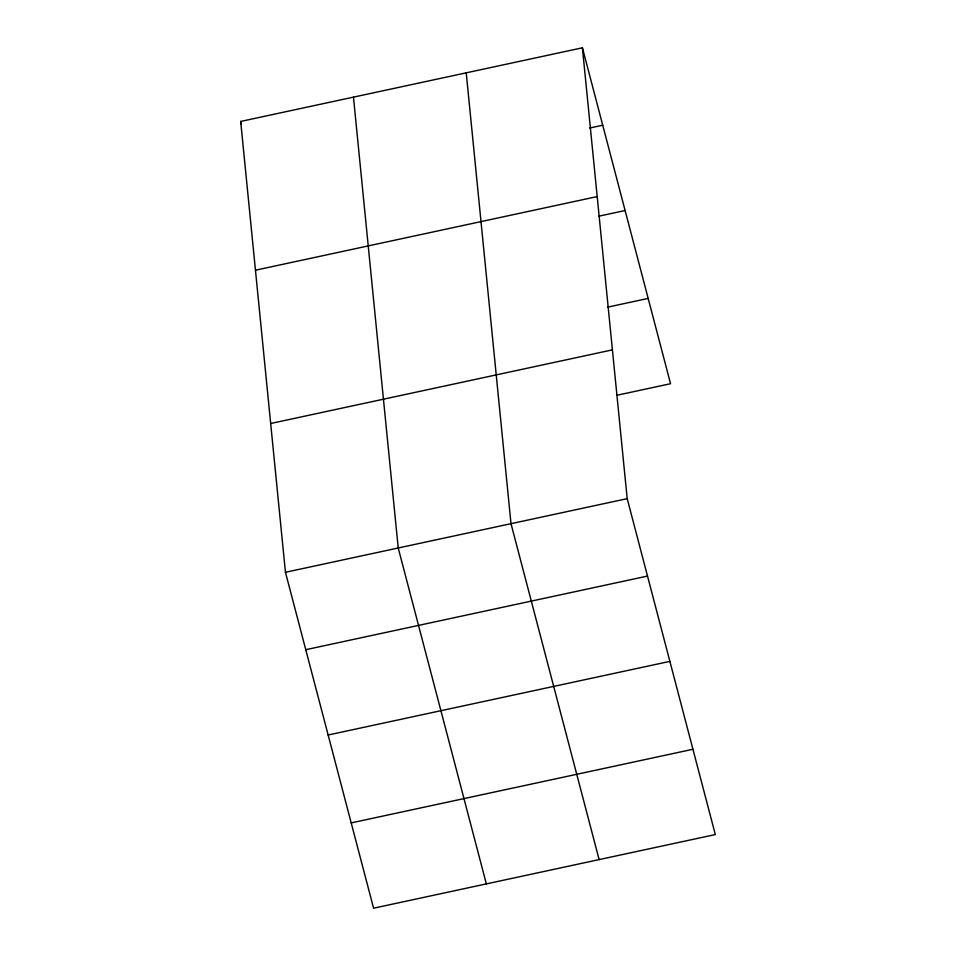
<?xml version="1.0" encoding="UTF-8"?>
<svg xmlns="http://www.w3.org/2000/svg" width="956" height="956" viewBox="0 0 956 956"><rect width="100%" height="100%" fill="white"/><g stroke="black" fill="none" stroke-linecap="round" stroke-linejoin="round"><path stroke-width="1.43" d="M582.419 47.8L627.196 498.65L715.315 834.564L373.581 908.2L285.45 572.285L240.685 121.436L582.419 47.8L670.55 383.715L616.811 395.294M589.661 128.032L602.734 125.224M255.455 270.213L597.201 196.578M598.97 216.164L625.116 210.523M607.502 307.175L648.168 298.415M270.679 423.496L612.414 349.872M285.45 572.285L627.196 498.65M305.765 649.698L647.499 576.074M328.135 735.009L669.881 661.373M351.199 822.901L692.945 749.265M599.125 859.599L511.006 523.685L466.229 72.835M486.353 883.906L398.222 547.979L353.457 97.13M240.685 121.436L241.438 124.304"/></g></svg>
